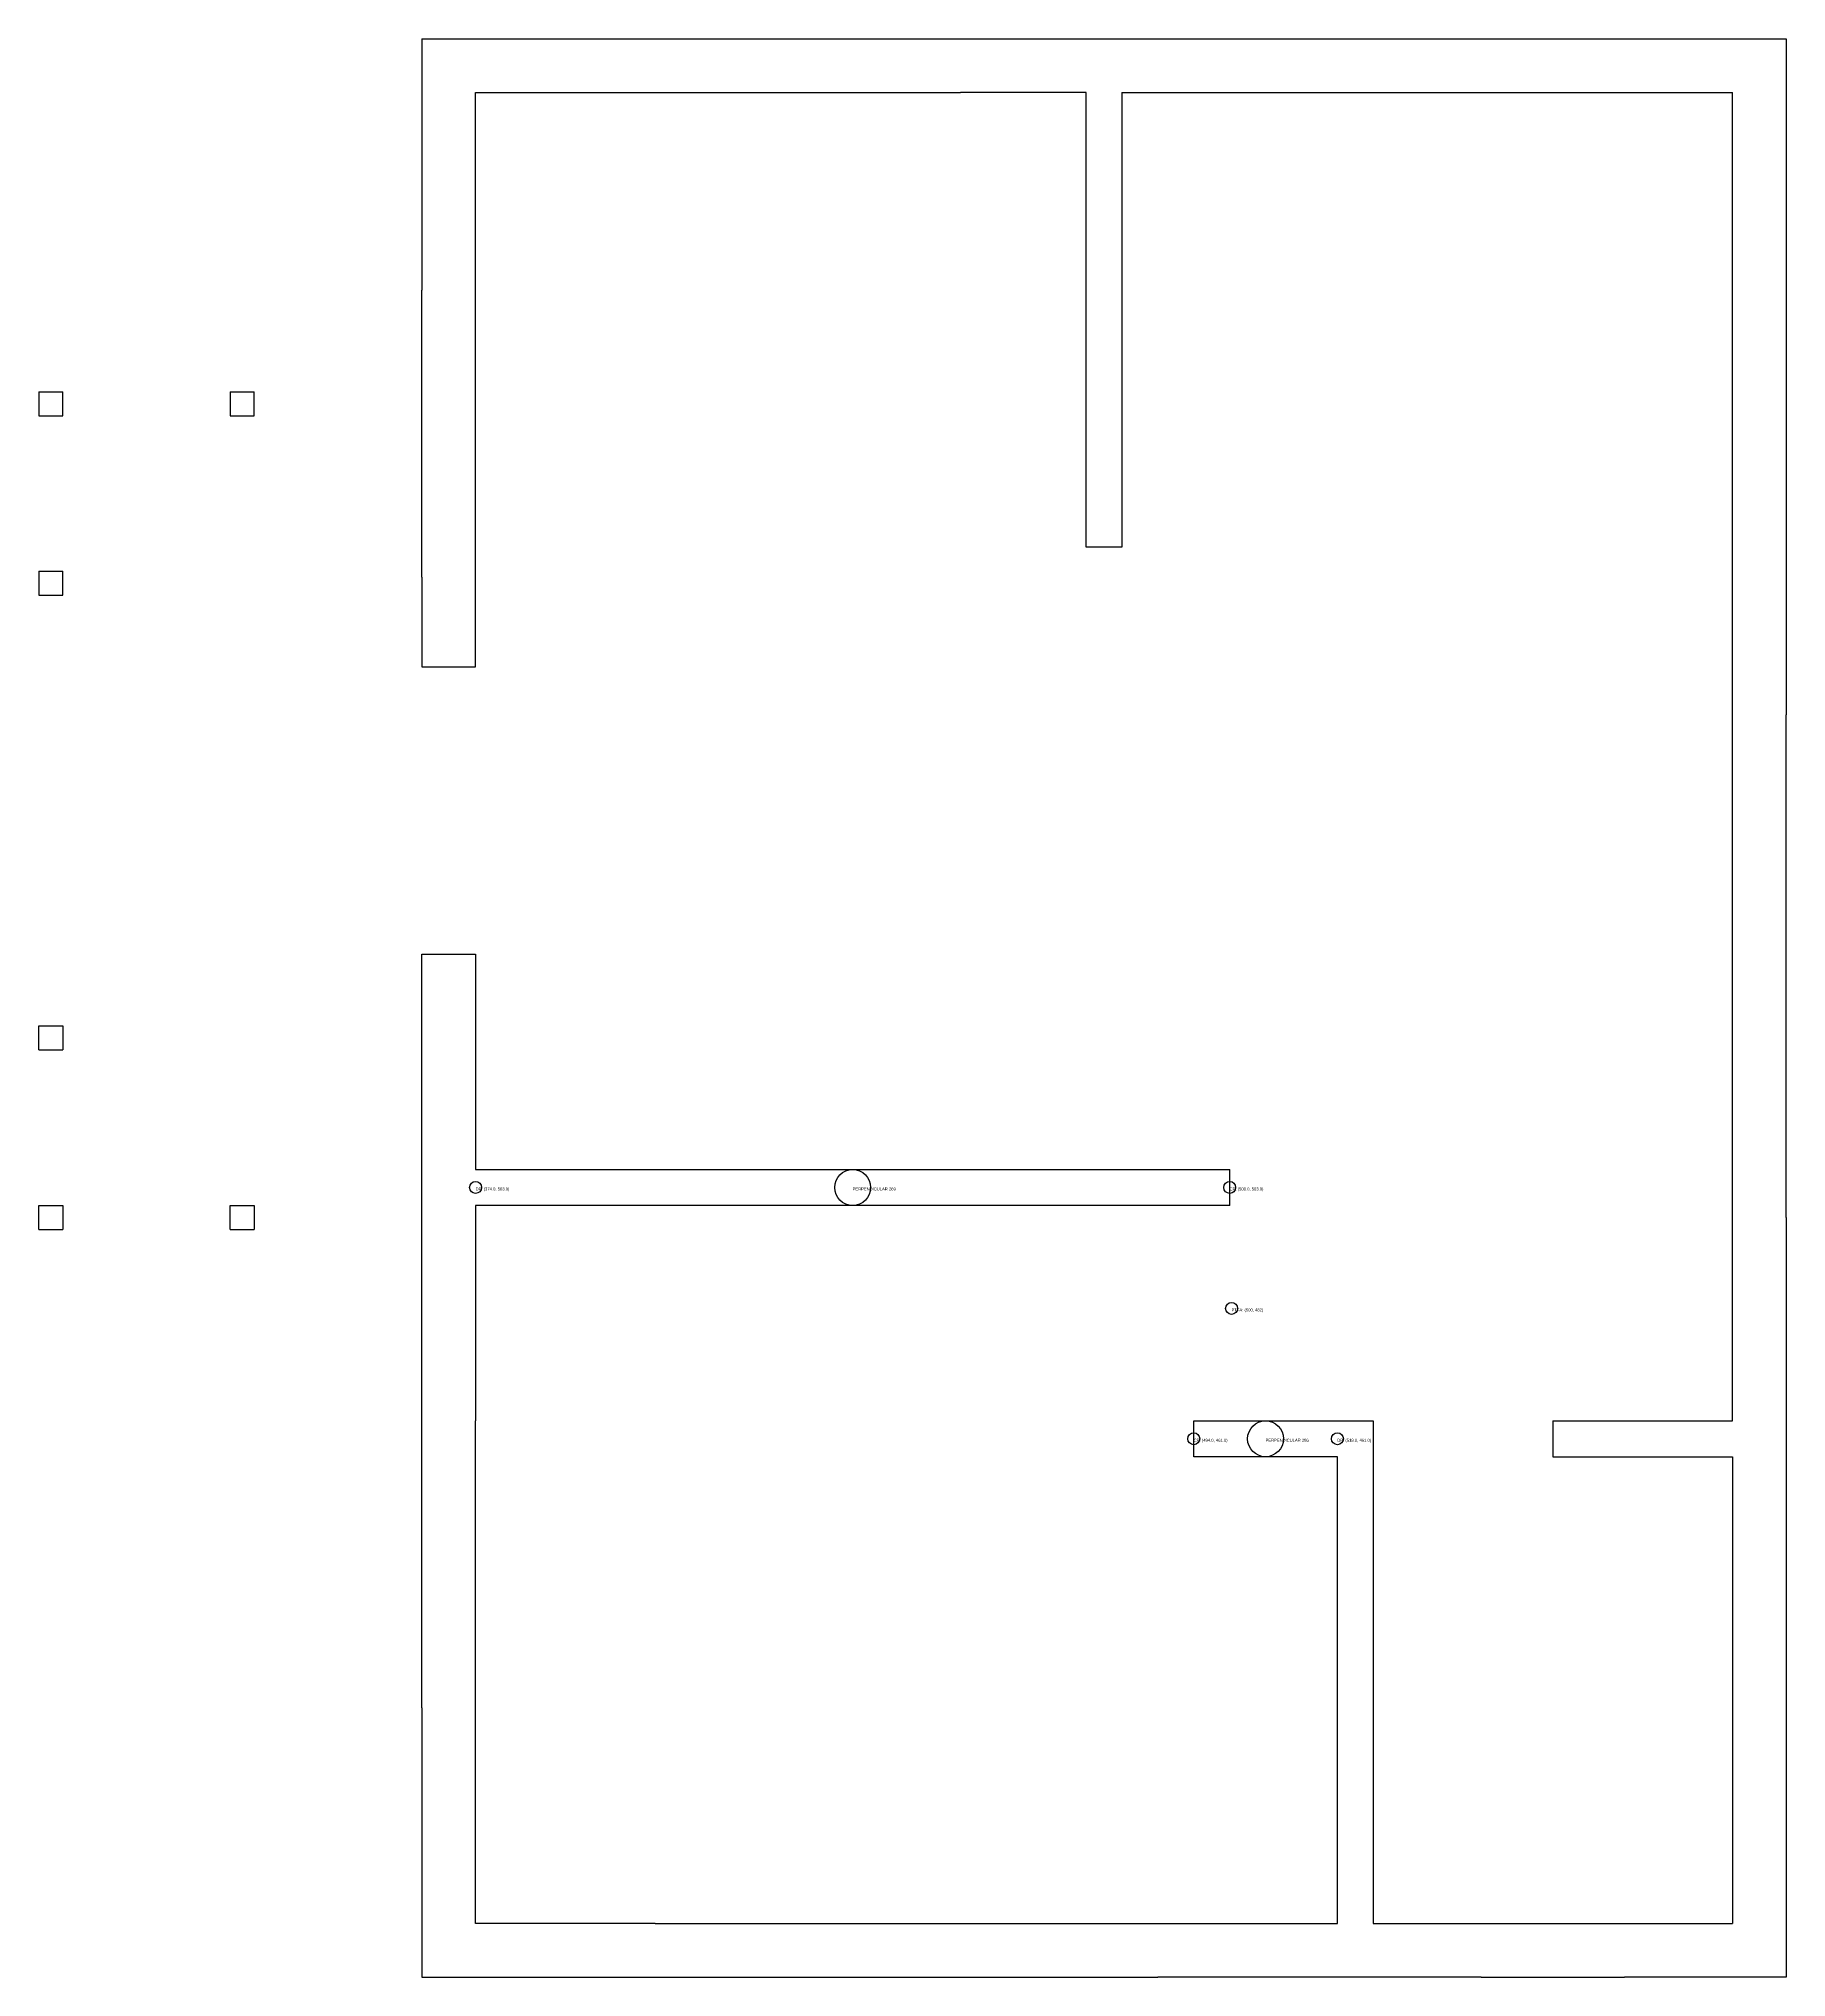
# Model space of a CAD drawing. Header units: metres. Extents: x 301 to 593, y 371 to 695.
import ezdxf

# ---------------------------------------------------------------- set-up
doc = ezdxf.new("R2010")
doc.units = ezdxf.units.M

msp = doc.modelspace()

# ---------------------------------------------------------------- linework, layer by layer
for p, q in [((365, 695), (365, 653)), ((365, 695), (407, 695)), ((407, 695), (455, 695)), ((455, 695), (593, 695)), ((593, 695), (593, 582)), ((374, 653), (374, 686)), ((374, 686), (407, 686)), ((407, 686), (455, 686)), ((476, 686), (455, 686)), ((476, 610), (476, 686)), ((482, 686), (482, 610)), ((482, 686), (584, 686)), ((584, 582), (584, 686)), ((365, 605), (365, 653)), ((374, 605), (374, 653)), ((301, 636), (301, 632)), ((301, 636), (305, 636)), ((305, 632), (305, 636)), ((333, 636), (333, 632)), ((333, 636), (337, 636)), ((337, 632), (337, 636)), ((301, 632), (305, 632)), ((333, 632), (337, 632)), ((482, 610), (476, 610)), ((301, 606), (301, 602)), ((301, 606), (305, 606)), ((305, 602), (305, 606)), ((365, 605), (365, 590)), ((374, 590), (374, 605)), ((301, 602), (305, 602)), ((365, 590), (374, 590)), ((584, 498), (584, 582)), ((593, 498), (593, 582)), ((365, 464), (365, 542)), ((365, 542), (374, 542)), ((374, 542), (374, 506)), ((301, 526), (301, 530)), ((301, 530), (305, 530)), ((305, 530), (305, 526)), ((301, 526), (305, 526)), ((374, 506), (500, 506)), ((500, 500), (500, 506)), ((301, 496), (301, 500)), ((301, 500), (305, 500)), ((305, 500), (305, 496)), ((333, 496), (333, 500)), ((333, 500), (337, 500)), ((337, 500), (337, 496)), ((500, 500), (374, 500)), ((374, 500), (374, 464)), ((301, 496), (305, 496)), ((333, 496), (337, 496)), ((584, 464), (584, 498)), ((593, 498), (593, 371)), ((365, 416), (365, 464)), ((374, 416), (374, 464)), ((494, 458), (494, 464)), ((494, 464), (524, 464)), ((524, 464), (524, 452)), ((554, 464), (554, 458)), ((554, 464), (584, 464)), ((518, 458), (494, 458)), ((518, 380), (518, 458)), ((524, 458), (524, 380)), ((554, 458), (584, 458)), ((584, 458), (584, 380)), ((365, 416), (365, 371)), ((374, 380), (374, 416)), ((404, 380), (374, 380)), ((404, 380), (488, 380)), ((488, 380), (518, 380)), ((524, 380), (542, 380)), ((542, 380), (566, 380)), ((566, 380), (584, 380)), ((365, 371), (404, 371)), ((404, 371), (488, 371)), ((542, 371), (488, 371)), ((542, 371), (566, 371)), ((593, 371), (566, 371))]:
    msp.add_line(p, q)
at = {"layer": 'debug', "color": 5}
for centre in [(437, 503), (506, 461)]:
    msp.add_circle(centre, 3, dxfattribs=at)
at = {"layer": 'debug', "color": 2}
for centre in [(374, 503), (500, 503), (494, 461), (518, 461)]:
    msp.add_circle(centre, 1, dxfattribs=at)
at = {"layer": 'debug', "color": 3}
msp.add_circle((500.33, 482.79), 1, dxfattribs=at)

# ---------------------------------------------------------------- texts
at = {"layer": 'debug', "char_height": 0.5, "attachment_point": 1}
for s, insert in [('DP: (374.0, 503.0)', (374, 503)), ('PERPENDICULAR 269', (437, 503)), ('CP: (500.0, 503.0)', (500, 503)), ('PTFA: (500, 482)', (500.33, 482.79)), ('CP: (494.0, 461.0)', (494, 461)), ('PERPENDICULAR 286', (506, 461)), ('DP: (518.0, 461.0)', (518, 461))]:
    msp.add_mtext(s, dxfattribs=dict(at, insert=insert))

doc.saveas('drawing.dxf')
